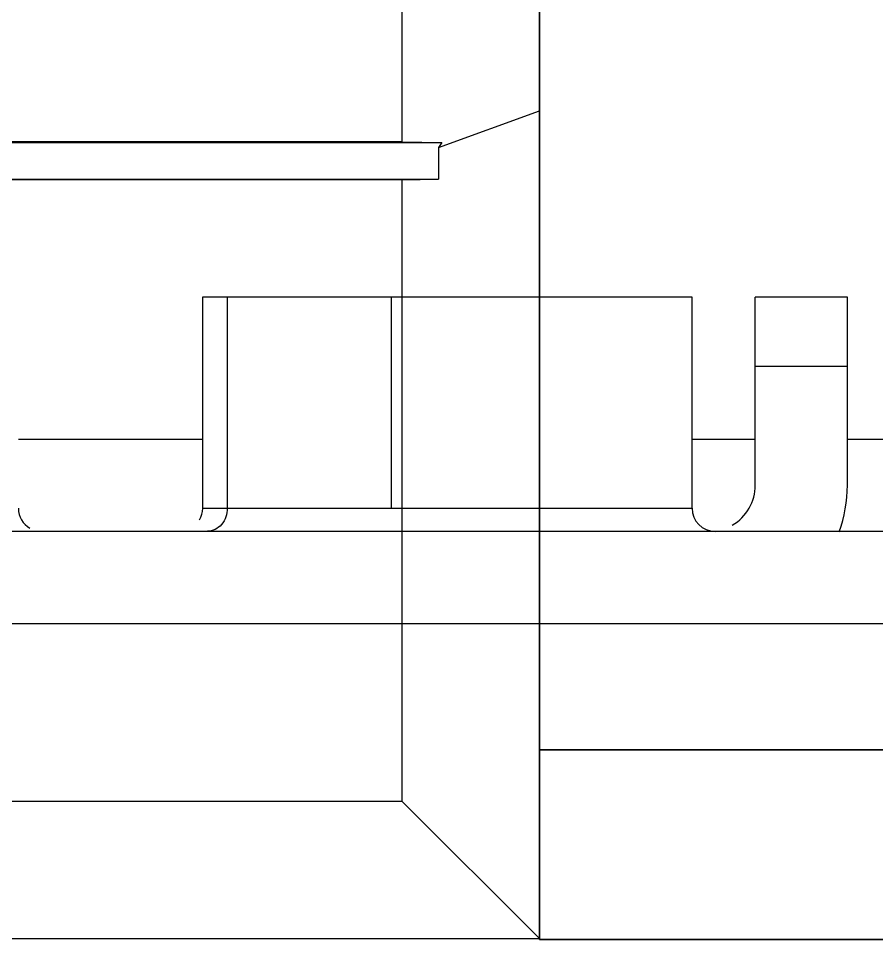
# Model space of a CAD drawing. Header units: millimetres. Extents: x 30557 to 235556, y -116603 to -73383.
# Drawn here: x 123843.51 to 123854.72, y -74854.47 to -74842.45 of the extents above; entities that cross this region are included whole.
import ezdxf

# ---------------------------------------------------------------- set-up
doc = ezdxf.new("R2010")
doc.units = ezdxf.units.MM

# ---------------------------------------------------------------- blocks, each defined once
blk = doc.blocks.new('1756-EN2TR-Z')
at = {"color": 7, "linetype": 'Continuous'}
for p, q in [((34.455, 0), (34.455, 142.321)), ((32.96, 14.144), (32.96, 8.668)), ((33.358, 8.604), (34.455, 9.003)), ((1.062, 8.658), (33.393, 8.658)), ((32.96, 8.668), (1.495, 8.668)), ((32.96, 8.668), (33.393, 8.658)), ((33.393, 8.658), (33.358, 8.604)), ((33.358, 8.604), (33.358, 8.26)), ((1.096, 8.26), (33.358, 8.26)), ((32.96, 8.253), (1.495, 8.253)), ((32.96, 8.253), (33.358, 8.26)), ((32.96, 8.253), (32.96, 1.495)), ((1.495, 1.495), (32.96, 1.495)), ((32.96, 1.495), (34.455, 0)), ((0, 0), (34.455, 0))]:
    blk.add_line(p, q, dxfattribs=at)
blk = doc.blocks.new('1756-IO-Z')
for p, q in [((0, -142.681), (0, 0)), ((0, 0), (0, -142.681)), ((34.422, -142.681), (0, -142.681)), ((0, -142.681), (34.422, -142.681)), ((0, -144.745), (0, -142.681)), ((0, -142.681), (0, -144.745)), ((34.422, -144.745), (0, -144.745)), ((0, -144.745), (34.422, -144.745))]:
    blk.add_line(p, q)
blk = doc.blocks.new('1756-A10-Z')
at = {"color": 7, "linetype": 'Continuous'}
for p, q in [((91.306, -128.962), (91.306, -131.258)), ((96.633, -128.962), (91.306, -128.962)), ((96.633, -131.258), (96.633, -128.962)), ((97.32, -131.007), (97.32, -128.962)), ((98.322, -128.962), (97.32, -128.962)), ((98.322, -131.007), (98.322, -128.962)), ((26.36, -131.508), (201.716, -131.508)), ((26.36, -132.511), (201.716, -132.511))]:
    blk.add_line(p, q, dxfattribs=at)
at = {"color": 9, "linetype": 'Continuous'}
for p, q in [((91.575, -128.962), (91.575, -131.258)), ((93.36, -131.258), (93.36, -128.962)), ((98.322, -129.714), (97.32, -129.714)), ((89.302, -130.506), (91.306, -130.506)), ((96.633, -130.506), (97.32, -130.506)), ((98.322, -130.506), (99.912, -130.506)), ((91.306, -131.258), (96.633, -131.258))]:
    blk.add_line(p, q, dxfattribs=at)
at = {"color": 7, "linetype": 'Continuous'}
for centre, radius, start, end in [((96.819, -131.007), 0.501, 300.1074, 0), ((96.819, -131.007), 1.503, 340.2953, 0), ((89.553, -131.258), 0.251, 180, 240), ((91.056, -131.258), 0.251, 330, 0), ((96.883, -131.258), 0.251, 180, 270)]:
    blk.add_arc(centre, radius, start, end, dxfattribs=at)
at = {"color": 9, "linetype": 'Continuous'}
blk.add_open_spline([(91.575, -131.258), (91.575, -131.32), (91.536, -131.446), (91.415, -131.508), (91.358, -131.508)], degree=3, knots=[0, 0, 0, 0, 0.525326, 1, 1, 1, 1], dxfattribs=at)

msp = doc.modelspace()

# ---------------------------------------------------------------- block references
at = {"xscale": 1.2, "yscale": 1.2, "zscale": 1.2}
for name, p in [('1756-A10-Z', (123736.349, -74691.331)), ('1756-EN2TR-Z', (123808.968, -74854.456)), ('1756-IO-Z', (123850.314, -74680.777))]:
    msp.add_blockref(name, p, dxfattribs=at)

doc.saveas('drawing.dxf')
